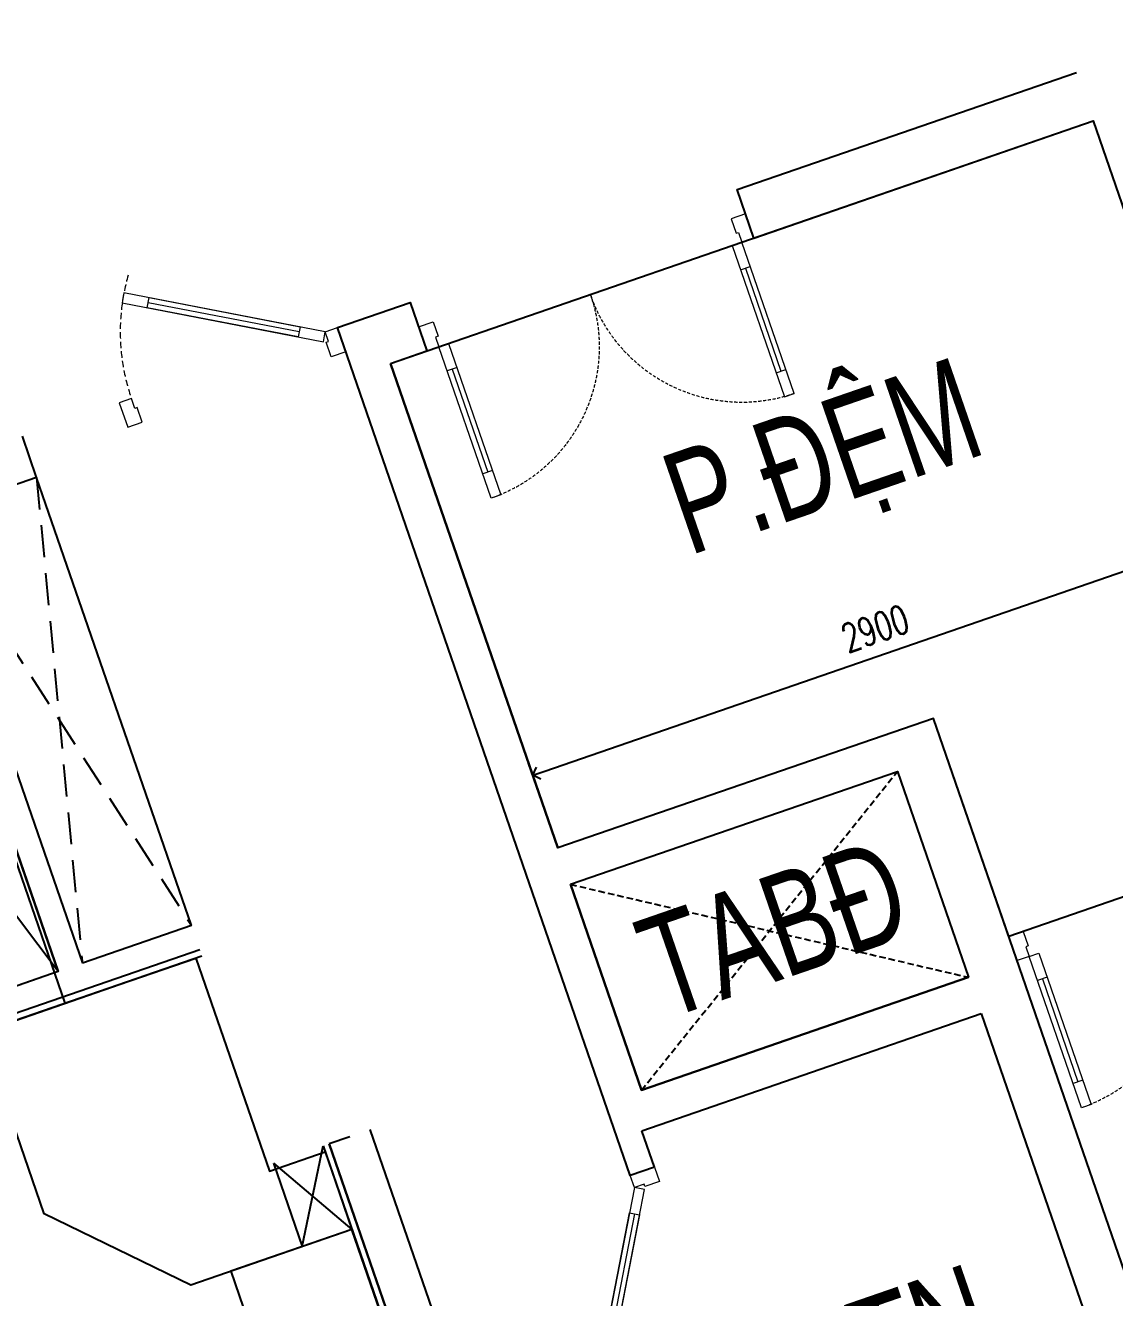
# Model space of a CAD drawing. Header units: millimetres. Extents: x -361699137 to 361252145, y -356478932 to 356523199.
# Drawn here: x 82757 to 87005, y 34015 to 38979 of the extents above; entities that cross this region are included whole.
import ezdxf
from ezdxf.enums import TextEntityAlignment as Align

# ---------------------------------------------------------------- set-up
doc = ezdxf.new("R2010")
doc.units = ezdxf.units.MM
doc.header["$LTSCALE"] = 100
doc.header["$MEASUREMENT"] = 0
for name, pattern in [('ACAD_ISO03W100', [30, 12, -18]), ('Xref_ST_MBDV Cot vach 30.7.2022$0$HIDDEN', [0.375, 0.25, -0.125]), ('Xref_ST_MBDV Cot vach 30.7.2022$0$HIDDEN2', [0.1875, 0.125, -0.0625])]:
    doc.linetypes.add(name, pattern=pattern)
for name, color, linetype in [('A-ANNO-ROOM', 50, 'Continuous'), ('IDEA - dim', 251, 'Continuous'), ('KT-Net manh', 139, 'Continuous'), ('KT-Tuong', 1, 'Continuous'), ('Xref_ST_MBDV Cot vach 30.7.2022$0$IDEA - dim', 251, 'Continuous'), ('Xref_ST_MBDV Cot vach 30.7.2022$0$KT-Khuat', 9, 'Xref_ST_MBDV Cot vach 30.7.2022$0$HIDDEN'), ('Xref_ST_MBDV Cot vach 30.7.2022$0$KT-Text', 7, 'Continuous')]:
    doc.layers.add(name, color=color, linetype=linetype)
doc.layers.add('dien tich thong thuy', color=3, linetype='Continuous', plot=False)
doc.layers.add('Xref_ST_MBDV Cot vach 30.7.2022$0$CUA', color=37, linetype='Continuous', lineweight=13)
doc.styles.add('220126_HDN_HBA typical plan$0$211210_HDN_HBA_TYPICAL PLAN CORE OPT 1$0$HBA-Text', font='GOTHIC.TTF')
doc.styles.add('Xref_ST_MBDV Cot vach 30.7.2022$0$Arial', font='arial.ttf', dxfattribs={"width": 0.7})
doc.styles.add('Xref_ST_MBDV Cot vach 30.7.2022$0$xref.N.Cot vach tang N2$0$DIM', font='vnsimli.shx', dxfattribs={"width": 0.7})
doc.dimstyles.new('Xref_ST_MBDV Cot vach 30.7.2022$0$xref.N.Cot vach tang N2$0$CCU 1-100 A1', dxfattribs={"dimscale": 100, "dimtxt": 2.2, "dimasz": 1, "dimexe": 1, "dimexo": 0, "dimgap": 1, "dimtad": 1, "dimdec": 0, "dimdsep": 46, "dimtxsty": 'Xref_ST_MBDV Cot vach 30.7.2022$0$xref.N.Cot vach tang N2$0$DIM', "dimblk1": 'Xref_ST_MBDV Cot vach 30.7.2022$0$xref.N.Cot vach tang N2$0$_ARCHTICK', "dimblk2": 'Xref_ST_MBDV Cot vach 30.7.2022$0$xref.N.Cot vach tang N2$0$_ARCHTICK', "dimsah": 1, "dimcen": 0, "dimdle": 1, "dimclrd": 256, "dimclre": 256, "dimclrt": 31, "dimadec": 0, "dimazin": 0, "dimtfac": 1, "dimtdec": 0, "dimtix": 1, "dimtmove": 2, "dimatfit": 3, "dimldrblk": 'Xref_ST_MBDV Cot vach 30.7.2022$0$xref.N.Cot vach tang N2$0$_ARCHTICK', "dimfxl": 8, "dimtolj": 1, "dimarcsym": 0})

# ---------------------------------------------------------------- blocks, each defined once
blk = doc.blocks.new('A$C1AAC5519')
at = {"layer": 'A-ANNO-ROOM', "insert": (772.955269176513, 1216.574747113511), "char_height": 600, "attachment_point": 2, "rotation": 50.44882673977027, "style": '220126_HDN_HBA typical plan$0$211210_HDN_HBA_TYPICAL PLAN CORE OPT 1$0$HBA-Text'}
blk.add_mtext_dynamic_manual_height_columns('S.B1.', width=722857412.8743668, gutter_width=9765.624999999996, heights=[0], dxfattribs=at)
blk = doc.blocks.new('A$C418F5BC8')
at = {"layer": 'A-ANNO-ROOM', "insert": (648.1133449638728, 1090.790118377889), "char_height": 600, "attachment_point": 2, "rotation": 50.44882673977027, "style": '220126_HDN_HBA typical plan$0$211210_HDN_HBA_TYPICAL PLAN CORE OPT 1$0$HBA-Text'}
blk.add_mtext_dynamic_manual_height_columns('SL-S', width=722857412.8743668, gutter_width=9765.624999999996, heights=[0], dxfattribs=at)
blk = doc.blocks.new('A$C2A6C5140')
at = {"layer": 'A-ANNO-ROOM', "insert": (731.4497625969816, 1190.0169191678, 0.0003277973379295924), "char_height": 600, "attachment_point": 2, "rotation": 50.44882673977027, "style": '220126_HDN_HBA typical plan$0$211210_HDN_HBA_TYPICAL PLAN CORE OPT 1$0$HBA-Text'}
blk.add_mtext_dynamic_manual_height_columns('2-BR', width=722857412.8743668, gutter_width=9765.624999999996, heights=[0], dxfattribs=at)
blk = doc.blocks.new('A$C5388591E')
at = {"layer": 'A-ANNO-ROOM', "insert": (894.3001998505497, 842.1987865094561, 0.0004622000541105721), "char_height": 600, "attachment_point": 2, "rotation": 1.4064704596368105, "style": '220126_HDN_HBA typical plan$0$211210_HDN_HBA_TYPICAL PLAN CORE OPT 1$0$HBA-Text'}
blk.add_mtext_dynamic_manual_height_columns('3-BR', width=722857412.8743668, gutter_width=9765.624999999996, heights=[0], dxfattribs=at)
blk = doc.blocks.new('A$C21AF0CCA')
at = {"layer": 'A-ANNO-ROOM', "insert": (1197.56892258345, 814.6835720778872), "char_height": 600, "attachment_point": 2, "rotation": 0.10542954816276216, "style": '220126_HDN_HBA typical plan$0$211210_HDN_HBA_TYPICAL PLAN CORE OPT 1$0$HBA-Text'}
blk.add_mtext_dynamic_manual_height_columns('S.B1P.', width=722857412.8743668, gutter_width=9765.624999999996, heights=[0], dxfattribs=at)
blk = doc.blocks.new('*U168')
for p, q in [((-1260.000000000004, 525.000000000002), (-1300.000000000004, 525.000000000002)), ((-1280.000000000004, 100.0000000000002), (-1280.000000000004, 525.000000000002)), ((-90.00000000000001, 525.0000000000018), (-50.00000000000001, 525.0000000000018)), ((-70, 100), (-70.00000000000001, 525.0000000000018)), ((-1260.000000000004, 100.0000000000002), (-1300.000000000004, 100.0000000000002)), ((-90, 100), (-50, 100))]:
    blk.add_line(p, q)
for points in [[(-1300.000000000004, 1.776356839400256e-13), (-1260.000000000004, 1.776356839400256e-13), (-1260.000000000004, 625.000000000002), (-1300.000000000004, 625.000000000002)], [(-50, 0), (-90, 0), (-90.00000000000001, 625.0000000000018), (-49.99999999999979, 625.0000000000018)], [(-1350.000000000004, -99.99999998255878), (-1290.000000000004, -99.99999998255875), (-1290.000000000004, -39.99999999999982), (-1300.000000000004, -39.99999999999982), (-1300.000000000004, 1.776356839400256e-13), (-1350.000000000004, 2.060573933704296e-13)], [(0, -99.99999998255892), (-60, -99.99999998255889), (-60, -40), (-50, -40), (-50, 0), (0, 0)]]:
    blk.add_lwpolyline(points, close=True)
at = {"linetype": 'Xref_ST_MBDV Cot vach 30.7.2022$0$HIDDEN2'}
for centre, radius, start, end in [((-1300.000000001013, -1.091216006443577e-09), 625.00000000124, 7.016709298534867e-15, 89.99996073224838), ((-49.99999999983451, -2.645705876602741e-10), 625.000000000419, 90.00003926775162, 180)]:
    blk.add_arc(centre, radius, start, end, dxfattribs=at)
blk = doc.blocks.new('*U170')
blk.add_line((146.6025403784438, -32.67949192431117), (666.2177826508132, -332.6794919252965))
for points in [[(0, 99.99999998255892), (60, 99.99999998255888), (60, 39.99999999999999), (50, 39.99999999999999), (50, -7.936467148548315e-15), (0, 0)], [(900.00000000197, 99.99999998255868), (840.00000000197, 99.99999998255866), (840.00000000197, 39.99999999999974), (850.00000000197, 39.99999999999974), (850.00000000197, -2.628176339630119e-13), (900.00000000197, -2.991758105419642e-13)], [(50, -7.936467148548315e-15), (742.8203230292573, -400.0000000009852), (762.8203230292575, -365.3589838496076), (70, 34.64101615137768)], [(136.6025403784438, -50.00000000000002), (156.6025403784438, -15.35898384862258), (676.2177826508132, -315.3589838496076), (656.2177826508132, -350.0000000009851)]]:
    blk.add_lwpolyline(points, close=True)
at = {"linetype": 'Xref_ST_MBDV Cot vach 30.7.2022$0$HIDDEN'}
blk.add_arc((50, -7.936467148548315e-15), 800.00000000197, 324.9504689264759, 0, dxfattribs=at)
blk = doc.blocks.new('Xref_ST_MBDV Cot vach 30.7.2022$0$xref.N.Cot vach tang N2$0$_Open90')
at = {"color": 0, "linetype": 'ByBlock', "lineweight": -2}
for p, q in [((0, 0), (-1, 0)), ((-0.5, 0.5), (0, 0)), ((0, 0), (-0.5, -0.5))]:
    blk.add_line(p, q, dxfattribs=at)
blk = doc.blocks.new('*D354')
at = {"layer": 'Defpoints', "color": 5, "transparency": 16777216}
for p, q in [((87565.11074702627, 36744.08396371321), (87460.46284992922, 37047.19320129821)), ((84782.81648774982, 36069.84476869042), (87429.51762630371, 36983.61338425878)), ((84823.88456779186, 35797.68075477605), (84719.2366707104, 36100.78999231591))]:
    blk.add_line(p, q, dxfattribs=at)
at = {"layer": 'Defpoints', "color": 0, "transparency": 16777216}
for p in [(87476.78014663619, 36999.93068096575), (87565.11074702627, 36744.08396371321), (84823.88456779186, 35797.68075477605)]:
    blk.add_point(p, dxfattribs=at)
at = {"layer": 'Defpoints', "color": 5, "transparency": 16777216}
for p, xscale, yscale, zscale, rotation in [((87476.78014663619, 36999.93068096575), 50.00000000000001, 50.00000000000001, 50.00000000000001, 19.04713795401963), ((84735.55396741736, 36053.52747198345), 50, 50, 50, 199.0471379540196)]:
    blk.add_blockref('Xref_ST_MBDV Cot vach 30.7.2022$0$xref.N.Cot vach tang N2$0$_Open90', p, dxfattribs=dict(at, xscale=xscale, yscale=yscale, zscale=zscale, rotation=rotation))
at = {"layer": 'Defpoints', "color": 5, "transparency": 16777216, "insert": (86071.90073394212, 36625.98036917277), "char_height": 110, "attachment_point": 5, "rotation": 19.047137954019643, "style": 'Xref_ST_MBDV Cot vach 30.7.2022$0$xref.N.Cot vach tang N2$0$DIM'}
blk.add_mtext('\\A1;2900', dxfattribs=at)
blk = doc.blocks.new('Xref_ST_MBDV Cot vach 30.7.2022$0$xref.N.Cot vach tang N2$0$_ARCHTICK')
at = {"color": 0, "linetype": 'ByBlock', "const_width": 0.15}
blk.add_lwpolyline([(-0.5, -0.5), (0.5, 0.5)], dxfattribs=at)
blk = doc.blocks.new('9')
for p, q in [((-3000.000000004635, -5599.999999996318), (-3345.000000458938, -5599.999999996784)), ((-3345.000000458938, -5599.999999996784), (-3000.000000005144, -5805.000000001877)), ((-3000.000000004635, -5599.999999996318), (-3345.000000458633, -5805.000000001819))]:
    blk.add_line(p, q)
at = {"layer": 'IDEA - dim'}
for p, q in [((-169.9999999995052, -5599.999999996289), (-6.963091436773539e-09, -5599.999999998137)), ((-3000.000000004613, -5830.000000001804), (-4269.99999999904, -5830.000000001877))]:
    blk.add_line(p, q, dxfattribs=at)
for points in [[(-3000.000000005144, -5805.000000001877), (-4244.999999999971, -5805.00000000179), (-4244.99999999952, -2999.999999992549), (-3394.999999999069, -2999.999999992564), (-3394.999999999549, -3789.999999996289), (-2144.999999999047, -3789.999999996246), (-2144.99999999952, -5599.99999999626)], [(-3000.000000003267, -5805.000000001834), (-3345.000000458633, -5805.000000001819), (-3345.000000459586, -5140.000000456363), (-2895.000000459593, -4690.000000456275), (-2144.99999999952, -4690.000000456363), (-2144.99999999952, -5599.99999999626)], [(-3922.249721609478, -5305.000002011584), (-4245.000000000451, -5305.000002011613), (-4244.999999999971, -5805.00000000179), (-3345.000000458633, -5805.000000001819), (-3345.000000459113, -5305.000002011642), (-3697.750278390449, -5305.000002009838)]]:
    blk.add_lwpolyline(points, dxfattribs=at)
blk.add_lwpolyline([(-170.000000000422, -5049.999999998137), (-2020.000000000888, -5049.999999996289), (-2020.000000000909, -4749.999999998181), (-170.0000000013679, -4749.999999998152)], close=True, dxfattribs=at)
at = {"layer": 'KT-Net manh', "linetype": 'ACAD_ISO03W100', "ltscale": 4}
blk.add_line((-2020.000000000931, -5049.999999990701), (-1095.000000000466, -4749.999999992535), dxfattribs=at)
at = {"layer": 'KT-Tuong'}
for p, q in [((-2020.000000001353, -5049.999999994412), (-2020.000000003245, -3664.999999996275)), ((-2119.999999999491, -5599.999999994354), (-2119.999999999513, -3764.999999998137)), ((-2020.000000000888, -5049.999999996289), (-170.000000000422, -5049.999999998137)), ((-169.999999999025, -5149.999999994325), (-2020.000000000931, -5149.999999994398)), ((-2020.000000000451, -5599.999999996275), (-2020.000000000458, -5149.999999992549)), ((-169.9999999995052, -5599.999999996289), (-169.9999999995343, -5149.999999994412)), ((-2020.000000000451, -5599.999999996275), (-169.9999999995052, -5599.999999996289)), ((-3000.000000003725, -5914.999999994441), (-3000.000000003682, -5830.000000001877))]:
    blk.add_line(p, q, dxfattribs=at)
for points in [[(-169.9999999999854, -5049.999999996202), (-2020.000000000917, -5049.999999994412)], [(-6600.000000007887, -5830.000000001819), (-6600.000000007873, -5599.999999986903), (-5700.000000000015, -5599.999999986961), (-5699.999999999971, -5830.000000001863), (-3000.000000003682, -5830.000000001877)]]:
    blk.add_lwpolyline(points, dxfattribs=at)
at = {"layer": 'Xref_ST_MBDV Cot vach 30.7.2022$0$KT-Khuat', "linetype": 'Xref_ST_MBDV Cot vach 30.7.2022$0$HIDDEN', "ltscale": 5}
for p, q in [((-169.9999999995052, -5599.999999996289), (-2020.000000000458, -5149.999999992549)), ((-169.999999999025, -5149.999999994325), (-2020.000000000451, -5599.999999996275))]:
    blk.add_line(p, q, dxfattribs=at)
blk = doc.blocks.new('*U325')
blk.add_line((-146.6025403784438, -32.67949192431111), (-579.615242271595, -282.6794919248491))
for points in [[(-800.0000000010757, 99.99999998255906), (-740.0000000010757, 99.99999998255902), (-740.0000000010757, 40.00000000000009), (-750.0000000010757, 40.0000000000001), (-750.0000000010757, 1.012523398457337e-13), (-800.0000000010757, 8.70414851305317e-14)], [(2.66100453930543e-14, 99.99999998255892), (-59.99999999999997, 99.9999999825589), (-59.99999999999999, 40.00000000000001), (-49.99999999999999, 40.00000000000001), (-50, 1.4210854715202e-14), (0, 0)], [(-50, 1.4210854715202e-14), (-656.2177826500392, -350.0000000005377), (-676.2177826500392, -315.3589838491602), (-69.99999999999999, 34.64101615137771)], [(-136.6025403784438, -49.99999999999996), (-156.6025403784438, -15.35898384862251), (-589.615242271595, -265.3589838491602), (-569.615242271595, -300.0000000005377)]]:
    blk.add_lwpolyline(points, close=True)
at = {"linetype": 'Xref_ST_MBDV Cot vach 30.7.2022$0$HIDDEN'}
blk.add_arc((-50, 1.4210854715202e-14), 700.0000000010757, 180, 215.0495310735241, dxfattribs=at)

msp = doc.modelspace()

# ---------------------------------------------------------------- linework, layer by layer
at = {"layer": 'Defpoints', "elevation": -1.275855555024299e-05}
for points in [[(84180.89013391401, 37660.0932640573), (86922.11631314835, 38606.49647305039), (87868.51952215805, 35865.27029360592), (86592.43147322739, 35424.70328254643), (86298.72013246416, 36275.42864866514), (84833.58200219681, 35769.59245076054)], [(84882.5338923157, 35627.80488977965), (86158.62194124103, 36068.37190085027), (86436.01598526392, 35264.9090551858), (85159.92793633859, 34824.34204411524)]]:
    msp.add_lwpolyline(points, close=True, dxfattribs=at)
at = {"layer": 'dien tich thong thuy', "elevation": 4.18428433723443e-05}
msp.add_lwpolyline([(84332.28242245148, 33406.62311040438), (84341.73492656957, 33409.88656976348), (84803.51442335773, 32072.35724434713), (84586.10682981485, 31997.29767949309), (85793.5867857731, 28499.87117476726), (83340.66198083421, 27653.00347581592), (83217.77942797012, 27610.57850437972), (80717.59210214723, 26747.39350850036), (79803.75313453429, 29394.29841947074), (79695.11156653916, 29356.5883942389), (78716.08188764495, 32192.31608476661), (78824.78568442521, 32229.84586719659), (78004.02565985295, 34607.15063984565), (79289.56621313939, 35050.98111034308), (79000.75006143539, 35887.52772023095), (82271.31646845752, 37016.68465231403), (82910.9544993476, 35163.99385528138), (83421.38971861388, 35340.22065960461), (83708.50785544462, 34508.59229471775), (83925.97767781082, 34583.4716167961)], close=True, dxfattribs=at)
at = {"layer": 'Xref_ST_MBDV Cot vach 30.7.2022$0$IDEA - dim', "color": 1}
for p, q in [((85598.76574388784, 38149.61216526892, -1.275855555024299e-05), (86922.11631314835, 38606.49647305039, -1.275855555024299e-05)), ((84180.89013391416, 37660.09326405689, -1.275855555024299e-05), (84322.67769491213, 37709.04515417828, -1.275855555024299e-05)), ((84180.89013391401, 37660.0932640573, -1.275855555024299e-05), (84833.58200219605, 35769.59245076025, -1.275855555024299e-05)), ((86158.62194125305, 36068.37190083921, -1.275855555024299e-05), (86436.01598526389, 35264.9090551858, -1.275855555024299e-05)), ((84882.53389231261, 35627.80488977861, -1.275855555024299e-05), (85159.92793633795, 34824.34204411099, -1.275855555024299e-05)), ((85159.92793632913, 34824.34204410794, -1.275855555024299e-05), (86436.01598526389, 35264.9090551858, -1.275855555024299e-05)), ((85161.61730611726, 34666.23718640354, -1.275855555024299e-05), (86484.96787538275, 35123.12149418768, -1.275855555024299e-05)), ((86484.96787538068, 35123.12149418797, -1.275855555024299e-05), (87545.59216058953, 32051.05767445554, -1.275855555024299e-05)), ((85276.99118470892, 31267.82743254682, -1.275855555024299e-05), (84102.14582226158, 34670.7288951707, -1.275855555024299e-05)), ((85210.56919627814, 34524.44962528124, -1.275855555024299e-05), (85161.61730611708, 34666.23718640403, -1.275855555024299e-05))]:
    msp.add_line(p, q, dxfattribs=at)
at = {"layer": 'Xref_ST_MBDV Cot vach 30.7.2022$0$IDEA - dim', "color": 1, "elevation": -1.275855555024299e-05}
for points in [[(85598.76574388784, 38149.61216526892), (85533.49655707923, 38338.66224654962), (86856.84712634856, 38795.54655429983)], [(85210.56919627817, 34524.44962528124), (85116.04415561567, 34491.81503187024), (83973.83338612548, 37800.19145525951), (84257.408508094, 37898.09523548657), (84322.67769491213, 37709.04515417828)], [(88459.36077688541, 29404.35653389312), (86190.75980106706, 28621.12629202113), (86256.02898788461, 28432.07621072023), (91360.38118366801, 30194.34425496659), (91295.1119968438, 30383.3943362982), (88648.41085822272, 29469.62572072225), (86298.72013246414, 36275.42864866514), (84833.58200219681, 35769.59245076048)], [(84882.5338923157, 35627.80488977965), (86158.62194125462, 36068.37190083973)]]:
    msp.add_lwpolyline(points, dxfattribs=at)
at = {"layer": 'Xref_ST_MBDV Cot vach 30.7.2022$0$KT-Khuat', "linetype": 'Xref_ST_MBDV Cot vach 30.7.2022$0$HIDDEN'}
for p, q in [((85159.92793632913, 34824.34204410794, -1.275855555024299e-05), (86158.62194124103, 36068.37190085027, -1.275855555024299e-05)), ((84882.53389231261, 35627.80488977855, -1.275855555024299e-05), (86436.01598526389, 35264.9090551858, -1.275855555024299e-05))]:
    msp.add_line(p, q, dxfattribs=at)

# ---------------------------------------------------------------- block references
at = {"layer": 'A-ANNO-ROOM'}
for p in [(-259643.7130096142, 30107.50136767479, 5.460850030168077e-05), (-265285.2820729736, 28918.92663560377, 5.460850030168077e-05), (-245554.3968650475, 25356.81105555443, 5.460850030168077e-05), (-227992.1817903481, 24030.19494673412, 5.460832008522107e-05), (-256709.4713859697, 21832.8932062781, 5.460850030168077e-05), (-262170.0583902029, 20336.74231012515, 5.460850030168077e-05), (-227339.9751671815, 20267.82827189344, 5.460850030168077e-05), (-224467.8250259957, 15310.13736246047, 5.460832008522128e-05)]:
    msp.add_blockref('A$C21AF0CCA', p, dxfattribs=at)
at = {"layer": 'dien tich thong thuy'}
for name, p, rotation in [('A$C2A6C5140', (-231902.1761341663, 41866.69510118499, 3.214423980650787e-05), 310.9576437198666), ('A$C2A6C5140', (-223136.0769012624, 38294.90614465419, 1.895367564819208e-05), 310.9576437198666), ('A$C2A6C5140', (-179022.2876665308, 13510.42375649511, 0.000178988243818107), 310.9576437198666), ('A$C2A6C5140', (-176749.4277460563, 2773.706094754736, 0.000178988243818107), 310.9576437198666), ('A$C2A6C5140', (-199561.0792445699, 2742.960286576832, 0.0001030398263186841), 310.9576437198666), ('A$C2A6C5140', (-192735.1419570138, 2545.06827839894, 0.000178988243818107), 310.9576437198666), ('A$C418F5BC8', (-243956.3571569886, 39603.8582028097, -1.001597833679712e-05), 309.6632197063607), ('A$C418F5BC8', (-248126.4019441397, 37597.12528390926, -1.001597833679712e-05), 309.6632197063607), ('A$C418F5BC8', (-251890.361273925, 36548.61448139837, -1.001597833679712e-05), 309.6632197063607), ('A$C418F5BC8', (-255839.4329553979, 34945.01120257354, -1.001597833679712e-05), 309.6632197063607), ('A$C1AAC5519', (-240877.0889148213, 28052.61175672372, 0.0003723829774320968), 309.6566028083925), ('A$C1AAC5519', (-219521.6105350079, 27682.1615688601, 0.0005547181599990354), 309.6566028083925), ('A$C1AAC5519', (-217651.9125884596, 24627.95011466656, 0.0003723828570649432), 309.6566028083925), ('A$C1AAC5519', (-267764.0012375055, 19262.70548251106, 0.0003723828655667127), 309.6566028083925), ('A$C418F5BC8', (-223053.1163780628, 10712.6679421931, -1.001597833679712e-05), 309.6632197063607), ('A$C1AAC5519', (-213503.7868963684, 3324.648489140978, -0.3423708923741385), 309.6566028083925), ('A$C1AAC5519', (-207798.658660123, 3064.615415494518, 0.0003723828655667127), 309.6566028083925), ('A$C1AAC5519', (-184128.1584514385, 2786.454424718489, 0.0003723828655667127), 309.6566028083925)]:
    msp.add_blockref(name, p, dxfattribs=dict(at, rotation=rotation))
for p in [(-273086.0443437684, 28673.87453448355, -1.001579812033762e-05), (-220441.6689392982, 3035.191374137183, 4.458552763712727e-05)]:
    msp.add_blockref('A$C5388591E', p, dxfattribs=at)
at = {"layer": 'IDEA - dim', "rotation": 109.0471379533736}
msp.add_blockref('9', (77451.60559137326, 35548.404510348, -1.275884763208651e-05), dxfattribs=at)
at = {"layer": 'Xref_ST_MBDV Cot vach 30.7.2022$0$CUA', "rotation": 199.0471379528693}
msp.add_blockref('*U170', (83973.83338612547, 37800.19145525951, -1.275855555024299e-05), dxfattribs=at)
at = {"layer": 'Xref_ST_MBDV Cot vach 30.7.2022$0$CUA', "xscale": -1}
for name, p, rotation in [('*U168', (85598.76574389596, 38149.61216524552, -1.275855555024299e-05), 199.0471379530761), ('*U168', (87901.15411561923, 35770.74525297573, -1.275855555024299e-05), 199.0471379530761), ('*U325', (85116.04415563357, 34491.81503187644, -1.275855555024299e-05), 289.0471379551669)]:
    msp.add_blockref(name, p, dxfattribs=dict(at, rotation=rotation))

# ---------------------------------------------------------------- texts
at = {"layer": 'Xref_ST_MBDV Cot vach 30.7.2022$0$KT-Text', "extrusion": (-7.739907763181748e-08, -2.607391052886701e-08, 0.9999999999999968), "style": 'Xref_ST_MBDV Cot vach 30.7.2022$0$Arial', "width": 0.7}
for s, p in [('P.ĐỆM', (85930.0790957161, 37110.99836692638, -0.007650335731191072)), ('TABĐ', (85739.56860697409, 35266.72804998199, -0.007587503055848224)), ('KTN', (86195.09155831447, 33647.34745864144, -0.007580536527471262))]:
    msp.add_text(s, height=400, rotation=19.04713795363252, dxfattribs=at).set_placement(p, align=Align.CENTER)

# ---------------------------------------------------------------- dimensions: what is measured, and where the dimension line sits
at = {"layer": 'Defpoints', "color": 5}
dim = msp.add_linear_dim(base=(87476.78014663619, 36999.93068096575, -1.275855555024299e-05), p1=(84823.88456779186, 35797.68075477605, -1.275855555024299e-05), p2=(87565.11074702625, 36744.0839637132, -1.275855555024299e-05), angle=19.04713795285648, dimstyle='Xref_ST_MBDV Cot vach 30.7.2022$0$xref.N.Cot vach tang N2$0$CCU 1-100 A1', override={"dimscale": 50, "dimblk1": 'Xref_ST_MBDV Cot vach 30.7.2022$0$xref.N.Cot vach tang N2$0$_Open90', "dimblk2": 'Xref_ST_MBDV Cot vach 30.7.2022$0$xref.N.Cot vach tang N2$0$_Open90', "dimclrd": 5, "dimclre": 5, "dimclrt": 5, "dimlwd": 65535, "dimlwe": 65535}, dxfattribs=at)
dim.commit()
dim.dimension.update_dxf_attribs({"geometry": '*D354', "text_midpoint": (86071.90073394212, 36625.98036917277, -1.275855555024299e-05)})

doc.saveas('drawing.dxf')
